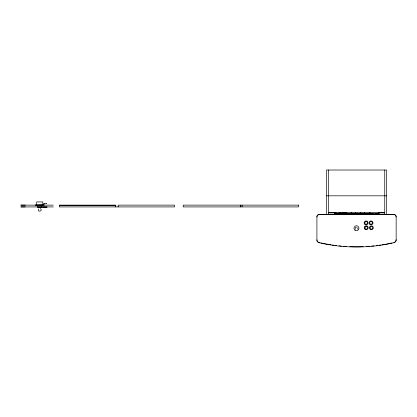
<?xml version="1.0" encoding="UTF-8"?>
<svg xmlns="http://www.w3.org/2000/svg" width="417" height="417" viewBox="0 0 417 417"><rect width="100%" height="100%" fill="white"/><g stroke="black" fill="none" stroke-linecap="round" stroke-linejoin="round"><path stroke-width="0.63" d="M316.915 239.827L316.91 240.166A2.783 2.763 0 0 0 318.916 242.658L323.415 243.664A165.83 164.814 0 0 0 389.645 243.664L393.81 242.736A2.909 2.893 0 0 0 396.15 239.827L396.15 216.835A2.294 2.278 0 0 0 393.747 214.447L319.313 214.447A2.288 2.273 0 0 0 316.915 216.835L316.915 239.973A2.783 2.763 0 0 0 318.916 242.459L320.042 242.71M364.766 222.746L364.859 222.329M369.707 222.746L369.796 222.365A1.35 1.345 0 0 1 372.037 221.969A1.35 1.345 0 0 1 371.453 224.158A1.35 1.345 0 0 1 369.707 222.704M357.817 229.287L357.817 227.797M38.645 208.901C36.571 212.889 43.978 210.887 40.188 208.49M392.022 242.934L389.645 243.465A165.83 164.814 0 0 1 381.889 244.847M356.519 227.046L355.221 227.797L355.221 229.287M326.516 195.818L386.543 195.818M44.072 203.324L43.806 203.324L46.485 203.324L46.219 203.324M25.333 205.122L20.85 205.122L53.24 205.122M59.323 205.31L115.749 205.31M37.28 206.926L42.211 206.921L41.768 206.921M25.202 206.921L20.85 206.926L53.381 206.926M43.186 206.926L47.048 206.926M37.843 207.077L37.28 207.077M41.648 207.072L42.211 207.072M39.422 207.301L38.27 207.301L38.703 207.301M39.73 207.301L42.153 207.296L41.721 207.296M41.319 207.296L41.585 207.296M44.077 207.301C40.444 207.301 50.076 207.296 45.964 207.301M39 207.676L39.427 207.676M41.497 207.671L39.73 207.676M43.9 207.676L46.396 207.676M328.32 212.623L384.745 212.623M334.559 213.525L340.465 213.525M340.642 213.525L345.766 213.525M345.901 213.525L350.379 213.525M351.15 213.525L374.289 213.525M375.029 213.525L379.048 213.525M350.379 213.822L345.901 213.822L345.901 212.326M374.289 213.822L351.15 213.822L351.15 212.326M375.029 213.822L379.048 213.822L379.048 212.326M326.516 214.427L386.543 214.427M321.168 242.965L323.415 243.465A165.83 164.814 0 0 0 331.171 244.847M42.821 204.935L42.815 201.932L36.665 201.937L36.665 204.94M386.543 214.64L386.543 170.016L326.516 170.016L326.516 214.64M384.745 170.016L384.745 214.427M369.811 212.326L369.811 213.822M369.78 212.326L369.78 213.822M364.604 212.326L364.604 213.822M364.521 212.326L364.521 213.822M360.783 212.326L360.783 213.822M355.727 212.326L355.727 213.822M355.519 212.326L355.519 213.822M345.766 212.326L345.766 213.822L340.642 213.822L340.642 212.326M344.369 212.326L344.369 213.822M343.327 212.326L343.327 213.822M343.207 212.326L343.207 213.822M343.082 212.326L343.082 213.822M342.039 212.326L342.039 213.822M340.465 212.326L340.465 213.822L334.559 213.822L334.559 212.326M339.063 212.326L339.063 213.822M335.961 212.326L335.961 213.822M328.32 170.016L328.32 214.427M242.058 205.112L242.058 206.921M240.374 205.122L240.374 206.921M118.152 206.921L118.152 205.122L174.577 205.122L174.577 206.921L59.323 206.921L59.323 205.122L115.749 205.122L115.749 206.921M396.15 239.624A2.909 2.893 0 0 1 395.999 240.625M395.874 240.937A2.909 2.893 0 0 1 395.514 241.506M395.285 241.756A2.909 2.893 0 0 1 393.81 242.538M380.69 245.029A165.83 164.814 0 0 1 378.891 245.279M377.687 245.441A165.83 164.814 0 0 1 376.483 245.587M374.075 245.858A165.83 164.814 0 0 1 371.662 246.098M369.853 246.254A165.83 164.814 0 0 1 366.225 246.504M363.197 246.65A165.83 164.814 0 0 1 349.863 246.65M346.84 246.504A165.83 164.814 0 0 1 343.212 246.254M341.398 246.098A165.83 164.814 0 0 1 338.985 245.858M336.576 245.587A165.83 164.814 0 0 1 335.372 245.441M334.173 245.279A165.83 164.814 0 0 1 332.37 245.029M396.15 217.033A2.294 2.278 0 0 0 393.747 214.646L319.313 214.646A2.288 2.273 0 0 0 316.915 217.033M364.984 227.192A1.35 1.345 0 0 1 366.053 226.374M364.859 222.365A1.35 1.345 0 0 1 367.101 221.969A1.35 1.345 0 0 1 366.517 224.158A1.35 1.345 0 0 1 364.766 222.704M364.984 227.234L364.896 227.614A1.35 1.345 0 0 0 366.642 229.027A1.35 1.345 0 0 0 367.226 226.838A1.35 1.345 0 0 0 364.984 227.234M370.129 227.234L370.035 227.614A1.35 1.345 0 0 0 371.787 229.027A1.35 1.345 0 0 0 372.371 226.838A1.35 1.345 0 0 0 370.129 227.234M44.244 204.929L35.242 205.128L44.244 204.929M298.483 205.122L183.23 205.122L183.23 206.921L298.483 206.921L298.483 205.112M334.804 212.79L328.32 212.79L334.804 212.811M346.48 212.79L345.182 212.79L346.48 212.811M384.745 212.79L378.907 212.79L384.745 212.811M355.049 230.231A2.476 2.46 0 0 0 358.943 228.443A2.476 2.46 0 0 0 355.435 225.988A2.476 2.46 0 0 0 355.049 230.231M370.244 229.355A1.949 1.939 0 0 0 373.324 227.979A1.949 1.939 0 0 0 370.583 226.014A1.949 1.939 0 0 0 370.244 229.355M369.91 224.45A1.949 1.939 0 0 0 372.991 223.069A1.949 1.939 0 0 0 370.249 221.104A1.949 1.939 0 0 0 369.91 224.45M365.099 229.314A1.949 1.939 0 0 0 368.18 227.937A1.949 1.939 0 0 0 365.438 225.972A1.949 1.939 0 0 0 365.099 229.314M364.974 224.45A1.949 1.939 0 0 0 368.055 223.069A1.949 1.939 0 0 0 365.313 221.109A1.949 1.939 0 0 0 364.974 224.45"/></g></svg>
